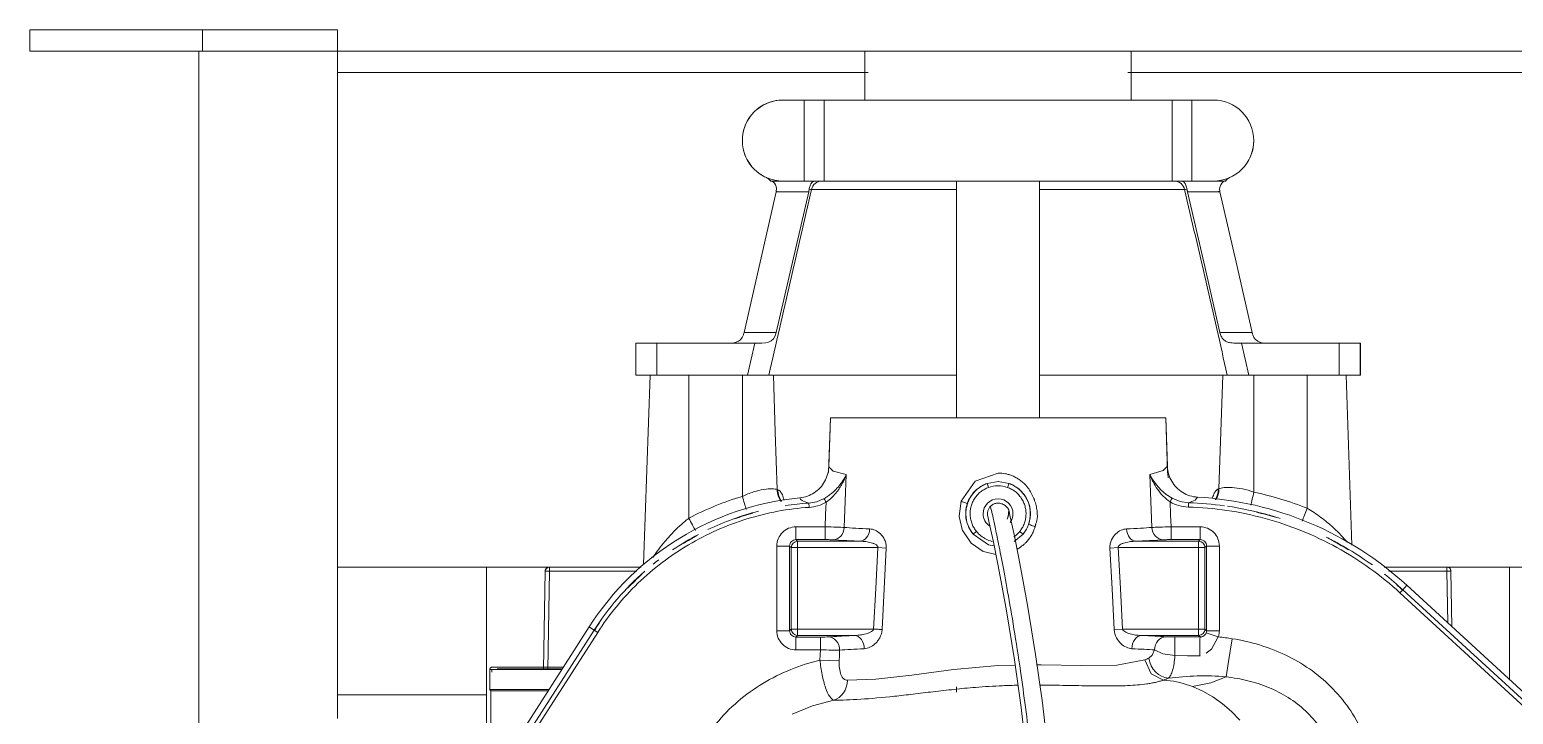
# Model space of a CAD drawing. Header units: metres. Extents: x 8 to 325, y -31 to 15.
# Drawn here: x 132.086 to 132.782, y -6.997 to -6.676 of the extents above; entities that cross this region are included whole.
import ezdxf

# ---------------------------------------------------------------- set-up
doc = ezdxf.new("R2010")
doc.units = ezdxf.units.M
doc.layers.add('G-IMPT', color=7, linetype='Continuous', lineweight=9, true_color=0x999999)
doc.layers.add('M-EKIP', color=7, linetype='Continuous', lineweight=9)

# ---------------------------------------------------------------- blocks, each defined once
blk = doc.blocks.new('D4010_10_Yangın Pompası - Wilo SCPFF 125_300_125_2_dwg-V113-_1_13_4_13_ PERON KATI _FFL_')
at = {"layer": 'G-IMPT', "color": 8, "lineweight": 5, "true_color": 0x808080}
for p, q in [((0.56507, -0.91743), (0.56507, -0.25543)), ((-0.00175, -0.66685), (-0.13857, -0.54133)), ((0.00016, -0.66478), (-0.13666, -0.53925)), ((0.0015, -0.66331), (-0.13531, -0.53778)), ((0.43821, -0.55086), (0.37796, -0.64475)), ((0.43988, -0.55193), (0.37963, -0.64583)), ((0.44225, -0.55346), (0.382, -0.64735)), ((0.43007, -0.57245), (0.43007, -0.67543)), ((0.07661, -0.60357), (0.08053, -0.60767)), ((0.42807, -0.61743), (0.42807, -0.60193)), ((0.50007, -0.91743), (0.50007, -0.60442)), ((0.08053, -0.60767), (0.08474, -0.61132)), ((0.08474, -0.61132), (0.08922, -0.6145)), ((0.26711, -0.61299), (0.27709, -0.61029)), ((0.27711, -0.61028), (0.28668, -0.60636)), ((0.08922, -0.6145), (0.09392, -0.61719)), ((0.09392, -0.61719), (0.09879, -0.61934)), ((0.20957, -0.61932), (0.20957, -0.61671)), ((0.40094, -0.61793), (0.42857, -0.61793)), ((0.42807, -0.61743), (0.40122, -0.61743)), ((0.42729, -0.61743), (0.42807, -0.61743)), ((0.42857, -0.61793), (0.42797, -0.61793)), ((0.42857, -0.62743), (0.42857, -0.61793)), ((0.43007, -0.61543), (0.50007, -0.61543)), ((0.50007, -0.67543), (0.50007, -0.61543)), ((-0.04993, -0.67543), (-0.04993, -0.62264)), ((0.24751, -0.62289), (0.23052, -0.62474)), ((0.2608, -0.6223), (0.24751, -0.62289)), ((0.42757, -0.62718), (0.42757, -0.62618)), ((0.13434, -0.62946), (0.12125, -0.63185)), ((0.15093, -0.62923), (0.13434, -0.62946)), ((0.19007, -0.62918), (0.18192, -0.62941)), ((0.26462, -0.63145), (0.27364, -0.6318)), ((0.39409, -0.62843), (0.42582, -0.62843)), ((0.42757, -0.62843), (0.3941, -0.62843)), ((0.3941, -0.62843), (0.42757, -0.62843)), ((0.42582, -0.62843), (0.39412, -0.62843)), ((0.39457, -0.62768), (0.42507, -0.62768)), ((0.39459, -0.62768), (0.42457, -0.62768)), ((0.42457, -0.62768), (0.39459, -0.62768)), ((0.42507, -0.62768), (0.39461, -0.62768)), ((0.42857, -0.62743), (0.39475, -0.62743)), ((0.4006, -0.67343), (0.40141, -0.62743)), ((0.4026, -0.67343), (0.4034, -0.62743)), ((0.4034, -0.62743), (0.4026, -0.67343)), ((0.09526, -0.63387), (0.09536, -0.63384)), ((0.27345, -0.63659), (0.28491, -0.63659)), ((0.27345, -0.64258), (0.27345, -0.63659)), ((0.28491, -0.63659), (0.28491, -0.64258)), ((-0.02292, -0.64743), (-0.02247, -0.67354)), ((-0.02247, -0.67354), (-0.02292, -0.64743)), ((0.08623, -0.68528), (0.08623, -0.64558)), ((0.08623, -0.64558), (0.09222, -0.64558)), ((0.09238, -0.64461), (0.08671, -0.64266)), ((0.09222, -0.68528), (0.09222, -0.64558)), ((0.09222, -0.64558), (0.09297, -0.64633)), ((0.09297, -0.64633), (0.09596, -0.64633)), ((0.09297, -0.64633), (0.09297, -0.68453)), ((0.09528, -0.64264), (0.09596, -0.64333)), ((0.12269, -0.64333), (0.09596, -0.64333)), ((0.09596, -0.64633), (0.09596, -0.64333)), ((0.13165, -0.64633), (0.09596, -0.64633)), ((0.09596, -0.64633), (0.09596, -0.68453)), ((0.13562, -0.64612), (0.13165, -0.64633)), ((0.24848, -0.64633), (0.28417, -0.64633)), ((0.25744, -0.64333), (0.28417, -0.64333)), ((0.28491, -0.64258), (0.27345, -0.64258)), ((0.28417, -0.64333), (0.28491, -0.64258)), ((0.28417, -0.64333), (0.28417, -0.64633)), ((0.28417, -0.68453), (0.28417, -0.64633)), ((0.28625, -0.64633), (0.28417, -0.64633)), ((0.28717, -0.64633), (0.28625, -0.64633)), ((0.28717, -0.64633), (0.28791, -0.64558)), ((0.28717, -0.68453), (0.28717, -0.64633)), ((0.29391, -0.64558), (0.28791, -0.64558)), ((0.28791, -0.64558), (0.28791, -0.68528)), ((0.29391, -0.64558), (0.29391, -0.68528)), ((0.37796, -0.64475), (0.37963, -0.64583)), ((-0.02057, -0.67354), (-0.02099, -0.6492)), ((0.0015, -0.66331), (0.00016, -0.66478)), ((-0.02247, -0.67354), (-0.02247, -0.67356)), ((0.00663, -0.67354), (-0.02057, -0.67354)), ((-0.02057, -0.6754), (-0.02057, -0.67354)), ((0.4006, -0.67343), (0.35965, -0.67343)), ((0.4006, -0.67343), (0.4006, -0.67536)), ((0.4026, -0.67346), (0.4026, -0.67343)), ((-0.11993, -0.67543), (-0.04993, -0.67543)), ((-0.02057, -0.67543), (-0.04993, -0.67543)), ((0.00896, -0.6754), (-0.02057, -0.6754)), ((0.19693, -0.68267), (0.1911, -0.68131)), ((0.35335, -0.76543), (0.35645, -0.67655)), ((0.43007, -0.67543), (0.3576, -0.67543)), ((0.3576, -0.67543), (0.4006, -0.67543)), ((0.3576, -0.67543), (0.4006, -0.67543)), ((0.4006, -0.67536), (0.35767, -0.67536)), ((0.4006, -0.67543), (0.4006, -0.67536)), ((0.43007, -0.67543), (0.50007, -0.67543)), ((0.024, -0.68561), (0.02679, -0.76543)), ((0.08623, -0.68528), (0.09222, -0.68528)), ((0.09297, -0.68453), (0.09222, -0.68528)), ((0.09297, -0.68453), (0.09388, -0.68453)), ((0.09388, -0.68453), (0.09596, -0.68453)), ((0.09596, -0.68753), (0.09522, -0.68828)), ((0.09522, -0.68828), (0.10892, -0.68828)), ((0.09522, -0.69427), (0.09522, -0.68828)), ((0.13368, -0.68453), (0.09596, -0.68453)), ((0.09596, -0.68753), (0.09596, -0.68453)), ((0.12529, -0.68753), (0.09596, -0.68753)), ((0.10892, -0.68828), (0.10892, -0.69427)), ((0.13758, -0.68432), (0.13368, -0.68453)), ((0.17836, -0.69087), (0.18246, -0.68733)), ((0.20273, -0.68659), (0.197, -0.6827)), ((0.20668, -0.69239), (0.20274, -0.6866)), ((0.24256, -0.68432), (0.24645, -0.68453)), ((0.24645, -0.68453), (0.28417, -0.68453)), ((0.25484, -0.68753), (0.28417, -0.68753)), ((0.27121, -0.68828), (0.28491, -0.68828)), ((0.27121, -0.69427), (0.27121, -0.68828)), ((0.28417, -0.68453), (0.28417, -0.68753)), ((0.28717, -0.68453), (0.28417, -0.68453)), ((0.28491, -0.68828), (0.28417, -0.68753)), ((0.28491, -0.69427), (0.28491, -0.68828)), ((0.28791, -0.68528), (0.28717, -0.68453)), ((0.29391, -0.68528), (0.28791, -0.68528)), ((0.10892, -0.69427), (0.09522, -0.69427)), ((0.20831, -0.6992), (0.20669, -0.69241)), ((0.28491, -0.69427), (0.27121, -0.69427)), ((0.20744, -0.70624), (0.20832, -0.69927)), ((0.10077, -0.70356), (0.10071, -0.70555)), ((0.11049, -0.71971), (0.11139, -0.74543)), ((0.11265, -0.72067), (0.1106, -0.72272)), ((0.1106, -0.72272), (0.11139, -0.74543)), ((0.1106, -0.72272), (0.11139, -0.74543)), ((0.11883, -0.71876), (0.11265, -0.72067)), ((0.2675, -0.72041), (0.2613, -0.71878)), ((0.26955, -0.72237), (0.2675, -0.72041)), ((0.26874, -0.74543), (0.26964, -0.71979)), ((0.26874, -0.74543), (0.26955, -0.72237)), ((0.26955, -0.72237), (0.26874, -0.74543)), ((0.19007, -0.74543), (0.11139, -0.74543)), ((0.17057, -0.74543), (0.17057, -0.85643)), ((0.26874, -0.74543), (0.19007, -0.74543)), ((0.20957, -0.85643), (0.20957, -0.74543)), ((0.02001, -0.76543), (0.02001, -0.78043)), ((0.03001, -0.76543), (0.02001, -0.76543)), ((0.02013, -0.78043), (0.02013, -0.76543)), ((0.03001, -0.76543), (0.07244, -0.76543)), ((0.03001, -0.76543), (0.03001, -0.78043)), ((0.08249, -0.76543), (0.08442, -0.76543)), ((0.09092, -0.76543), (0.08463, -0.76543)), ((0.09002, -0.76543), (0.09287, -0.76543)), ((0.09977, -0.76543), (0.09241, -0.76543)), ((0.09785, -0.76543), (0.10162, -0.76543)), ((0.11095, -0.76543), (0.10177, -0.76543)), ((0.11002, -0.76543), (0.11319, -0.76543)), ((0.12417, -0.76543), (0.11332, -0.76543)), ((0.1228, -0.76543), (0.12644, -0.76543)), ((0.17074, -0.76543), (0.12655, -0.76543)), ((0.20941, -0.76543), (0.25357, -0.76543)), ((0.23949, -0.76543), (0.24137, -0.76543)), ((0.25367, -0.76543), (0.25681, -0.76543)), ((0.25596, -0.76543), (0.26682, -0.76543)), ((0.26694, -0.76543), (0.27011, -0.76543)), ((0.26918, -0.76543), (0.27836, -0.76543)), ((0.2785, -0.76543), (0.28114, -0.76543)), ((0.28036, -0.76543), (0.28773, -0.76543)), ((0.28789, -0.76543), (0.29011, -0.76543)), ((0.28921, -0.76543), (0.2955, -0.76543)), ((0.29572, -0.76543), (0.29764, -0.76543)), ((0.30769, -0.76543), (0.35013, -0.76543)), ((0.36013, -0.76543), (0.35013, -0.76543)), ((0.35013, -0.78043), (0.35013, -0.76543)), ((0.36001, -0.78043), (0.36001, -0.76543)), ((0.36013, -0.78043), (0.36013, -0.76543)), ((0.02001, -0.78043), (0.03001, -0.78043)), ((0.06496, -0.78043), (0.03001, -0.78043)), ((0.0759, -0.78043), (0.06496, -0.78043)), ((0.08594, -0.78543), (0.07086, -0.78543)), ((0.30928, -0.78543), (0.2942, -0.78543)), ((0.31517, -0.78043), (0.30424, -0.78043)), ((0.35013, -0.78043), (0.31517, -0.78043)), ((0.35013, -0.78043), (0.36013, -0.78043)), ((0.08595, -0.85143), (0.1012, -0.85143)), ((0.10253, -0.85253), (0.17044, -0.85253)), ((0.27761, -0.85253), (0.20971, -0.85253)), ((0.27893, -0.85143), (0.29419, -0.85143)), ((0.08341, -0.85643), (0.08907, -0.85643)), ((0.09907, -0.85643), (0.08907, -0.85643)), ((0.09907, -0.89443), (0.09907, -0.85643)), ((0.1084, -0.85643), (0.09907, -0.85643)), ((0.1084, -0.85643), (0.19007, -0.85643)), ((0.1084, -0.85643), (0.1084, -0.89443)), ((0.19007, -0.85643), (0.27173, -0.85643)), ((0.28107, -0.85643), (0.27173, -0.85643)), ((0.27173, -0.85643), (0.27173, -0.89443)), ((0.28107, -0.89443), (0.28107, -0.85643)), ((0.29107, -0.85643), (0.28107, -0.85643)), ((0.29107, -0.85643), (0.29673, -0.85643)), ((0.09907, -0.89443), (0.08907, -0.89443)), ((0.1084, -0.89443), (0.09907, -0.89443)), ((0.19007, -0.89443), (0.1084, -0.89443)), ((0.12757, -0.89443), (0.12757, -0.91743)), ((0.19007, -0.89443), (0.27173, -0.89443)), ((0.25257, -0.91743), (0.25257, -0.89443)), ((0.28107, -0.89443), (0.27173, -0.89443)), ((0.29107, -0.89443), (0.28107, -0.89443)), ((0.12913, -0.90743), (-0.11993, -0.90743)), ((0.50007, -0.90743), (0.251, -0.90743)), ((0.50007, -0.90743), (0.50007, -0.91743)), ((-0.11993, -0.91743), (0.12913, -0.91743)), ((0.12757, -0.91743), (0.19007, -0.91743)), ((0.25257, -0.91743), (0.19007, -0.91743)), ((0.251, -0.91743), (0.50007, -0.91743)), ((0.50007, -0.91743), (0.56339, -0.91743)), ((0.50007, -0.91743), (0.50007, -0.92743)), ((0.64451, -0.91743), (0.56339, -0.91743)), ((0.56339, -0.91743), (0.56339, -0.92743)), ((0.64451, -0.91743), (0.64451, -0.92743)), ((0.56339, -0.92743), (0.50007, -0.92743)), ((0.56339, -0.92743), (0.64451, -0.92743))]:
    blk.add_line(p, q, dxfattribs=at)
at = {"layer": 'G-IMPT', "color": 8, "lineweight": 5, "true_color": 0x808080, "flags": 128}
for points in [[(0.18507, -0.7022), (0.18434, -0.69897), (0.18254, -0.69063), (0.18029, -0.67952), (0.17823, -0.66864), (0.17624, -0.6575), (0.17247, -0.63436), (0.16925, -0.61181), (0.16421, -0.56744), (0.15988, -0.48343)], [(0.19493, -0.69927), (0.1942, -0.69608), (0.19243, -0.68782), (0.19019, -0.67675), (0.18814, -0.66592), (0.18616, -0.65485), (0.18242, -0.63186), (0.17924, -0.60949), (0.17428, -0.56546), (0.17008, -0.48343)], [(0.09879, -0.61934), (0.09029, -0.62112), (0.08305, -0.62388)], [(0.11242, -0.62241), (0.11088, -0.62227), (0.10935, -0.62208), (0.10782, -0.62184), (0.1063, -0.62155), (0.10478, -0.6212), (0.10327, -0.62081), (0.10177, -0.62037), (0.10027, -0.61988), (0.09879, -0.61934)], [(0.42807, -0.61743), (0.42804, -0.61743), (0.42797, -0.61743), (0.42784, -0.61743), (0.42767, -0.61743), (0.42745, -0.61743), (0.42718, -0.61743), (0.42686, -0.61743), (0.42649, -0.61743), (0.42608, -0.61743), (0.42562, -0.61743), (0.42511, -0.61743), (0.42456, -0.61743), (0.42397, -0.61743), (0.42333, -0.61743), (0.42265, -0.61743), (0.42193, -0.61743), (0.42117, -0.61743), (0.42037, -0.61743), (0.41954, -0.61743), (0.41866, -0.61743), (0.41776, -0.61743), (0.41682, -0.61743), (0.41585, -0.61743), (0.41485, -0.61743), (0.41382, -0.61743), (0.41276, -0.61743), (0.41168, -0.61743), (0.41057, -0.61743), (0.40945, -0.61743), (0.4083, -0.61743), (0.40714, -0.61743), (0.40596, -0.61743), (0.40476, -0.61743), (0.40355, -0.61743), (0.40234, -0.61743)], [(0.42701, -0.61743), (0.42731, -0.61743), (0.42756, -0.61743), (0.42776, -0.61743), (0.42791, -0.61743), (0.42801, -0.61743), (0.42806, -0.61743), (0.42807, -0.61743)], [(0.42807, -0.61743), (0.42809, -0.61743), (0.42811, -0.61743), (0.42813, -0.61743), (0.42815, -0.61744), (0.42817, -0.61744), (0.42819, -0.61744), (0.42821, -0.61745), (0.42822, -0.61746), (0.42824, -0.61746), (0.42826, -0.61747), (0.42828, -0.61748), (0.4283, -0.61749), (0.42832, -0.6175), (0.42833, -0.61751), (0.42835, -0.61752), (0.42837, -0.61753), (0.42838, -0.61754), (0.4284, -0.61755), (0.42841, -0.61757), (0.42843, -0.61758), (0.42844, -0.6176), (0.42845, -0.61761), (0.42846, -0.61763), (0.42848, -0.61764), (0.42849, -0.61766), (0.4285, -0.61768), (0.42851, -0.61769), (0.42852, -0.61771), (0.42853, -0.61773), (0.42853, -0.61775), (0.42854, -0.61777), (0.42855, -0.61779), (0.42855, -0.61781), (0.42856, -0.61783), (0.42856, -0.61785), (0.42856, -0.61786), (0.42856, -0.61788), (0.42857, -0.6179), (0.42857, -0.61792), (0.42857, -0.61793)], [(0.08305, -0.62388), (0.08187, -0.63116), (0.08014, -0.6418)], [(0.12125, -0.63185), (0.1182, -0.62536), (0.11242, -0.62241)], [(0.23052, -0.62474), (0.21099, -0.6273), (0.19007, -0.62918)], [(0.11934, -0.63271), (0.11778, -0.63413), (0.11664, -0.63653)], [(0.17206, -0.62954), (0.16989, -0.62954), (0.15093, -0.62923)], [(0.26443, -0.63646), (0.26453, -0.63395), (0.26462, -0.63145)], [(0.27345, -0.63659), (0.27354, -0.63419), (0.27364, -0.6318)], [(0.3943, -0.62843), (0.39552, -0.62843), (0.39674, -0.62843), (0.39796, -0.62843), (0.39918, -0.62843), (0.40039, -0.62843), (0.4016, -0.62843), (0.4028, -0.62843), (0.404, -0.62843), (0.40518, -0.62843), (0.40635, -0.62843), (0.4075, -0.62843), (0.40864, -0.62843), (0.40976, -0.62843), (0.41086, -0.62843), (0.41194, -0.62843), (0.41299, -0.62843), (0.41402, -0.62843), (0.41502, -0.62843), (0.41599, -0.62843), (0.41693, -0.62843), (0.41784, -0.62843), (0.41872, -0.62843), (0.41956, -0.62843), (0.42036, -0.62843), (0.42113, -0.62843), (0.42186, -0.62843), (0.42255, -0.62843), (0.4232, -0.62843), (0.42381, -0.62843), (0.42437, -0.62843), (0.4249, -0.62843), (0.42537, -0.62843), (0.4258, -0.62843), (0.42619, -0.62843), (0.42653, -0.62843), (0.42682, -0.62843), (0.42707, -0.62843), (0.42726, -0.62843), (0.42741, -0.62843), (0.42751, -0.62843), (0.42756, -0.62843), (0.42757, -0.62843)], [(0.42757, -0.62843), (0.42754, -0.62843), (0.42747, -0.62843), (0.42735, -0.62843), (0.42718, -0.62843), (0.42696, -0.62843), (0.42669, -0.62843), (0.42638, -0.62843), (0.42602, -0.62843), (0.42561, -0.62843), (0.42516, -0.62843), (0.42466, -0.62843), (0.42412, -0.62843), (0.42354, -0.62843), (0.42291, -0.62843), (0.42224, -0.62843), (0.42153, -0.62843), (0.42078, -0.62843), (0.42, -0.62843), (0.41917, -0.62843), (0.41832, -0.62843), (0.41742, -0.62843), (0.4165, -0.62843), (0.41554, -0.62843), (0.41456, -0.62843), (0.41355, -0.62843), (0.41251, -0.62843), (0.41144, -0.62843), (0.41036, -0.62843), (0.40925, -0.62843), (0.40812, -0.62843), (0.40697, -0.62843), (0.40581, -0.62843), (0.40464, -0.62843), (0.40345, -0.62843), (0.40225, -0.62843), (0.40104, -0.62843), (0.39983, -0.62843), (0.39862, -0.62843), (0.3974, -0.62843), (0.39618, -0.62843), (0.39496, -0.62843)], [(0.42857, -0.62743), (0.42857, -0.62747), (0.42856, -0.62751), (0.42856, -0.62755), (0.42855, -0.62759), (0.42855, -0.62763), (0.42854, -0.62767), (0.42853, -0.62771), (0.42852, -0.62774), (0.4285, -0.62778), (0.42849, -0.62782), (0.42847, -0.62786), (0.42845, -0.62789), (0.42843, -0.62793), (0.42841, -0.62796), (0.42839, -0.62799), (0.42837, -0.62803), (0.42834, -0.62806), (0.42832, -0.62809), (0.42829, -0.62812), (0.42826, -0.62815), (0.42823, -0.62817), (0.4282, -0.6282), (0.42817, -0.62823), (0.42814, -0.62825), (0.42811, -0.62827), (0.42807, -0.62829), (0.42804, -0.62831), (0.428, -0.62833), (0.42797, -0.62835), (0.42793, -0.62836), (0.42789, -0.62838), (0.42785, -0.62839), (0.42782, -0.6284), (0.42778, -0.62841), (0.42774, -0.62842), (0.4277, -0.62842), (0.42766, -0.62843), (0.42762, -0.62843), (0.42758, -0.62843), (0.42757, -0.62843)], [(0.08671, -0.64266), (0.08985, -0.63694), (0.09235, -0.63505)], [(0.09536, -0.63384), (0.10122, -0.63382), (0.10706, -0.6339)], [(0.10706, -0.6339), (0.11273, -0.63471), (0.11664, -0.63653)], [(0.13165, -0.64633), (0.13266, -0.66543), (0.13368, -0.68453)], [(0.13562, -0.64612), (0.1366, -0.66522), (0.13758, -0.68432)], [(0.24256, -0.68432), (0.24354, -0.66522), (0.24451, -0.64612)], [(0.24645, -0.68453), (0.24747, -0.66543), (0.24848, -0.64633)], [(0.382, -0.64735), (0.38082, -0.64659), (0.37963, -0.64583)], [(-0.00175, -0.66685), (-0.0008, -0.66581), (0.00016, -0.66478)], [(0.19199, -0.68534), (0.19449, -0.6859), (0.20178, -0.69087)], [(0.10892, -0.69427), (0.10915, -0.70012), (0.10938, -0.70597)], [(0.11789, -0.69398), (0.11836, -0.70637), (0.11883, -0.71876)], [(0.2613, -0.71878), (0.26177, -0.70638), (0.26224, -0.69398)], [(0.27076, -0.70583), (0.27099, -0.70005), (0.27121, -0.69427)], [(0.04496, -0.70298), (0.04496, -0.7342), (0.04496, -0.76543)], [(0.33517, -0.69833), (0.33517, -0.73188), (0.33517, -0.76543)], [(0.09643, -0.70819), (0.09759, -0.70683), (0.10071, -0.70555)], [(0.10841, -0.70765), (0.10469, -0.70613), (0.10071, -0.70555)], [(0.11883, -0.71876), (0.11747, -0.71631), (0.11575, -0.71392), (0.11367, -0.71163), (0.11122, -0.70949), (0.10841, -0.70765)], [(0.20744, -0.70624), (0.20088, -0.71563), (0.19007, -0.71938)], [(0.27884, -0.70541), (0.27517, -0.70606), (0.27173, -0.70752)], [(0.31007, -0.70857), (0.31007, -0.737), (0.31007, -0.76543)], [(0.07007, -0.71057), (0.07007, -0.738), (0.07007, -0.76543)], [(0.08463, -0.76543), (0.08553, -0.73878), (0.08642, -0.71214)], [(0.19523, -0.71464), (0.19007, -0.71554), (0.1849, -0.71464)], [(0.2955, -0.76543), (0.2946, -0.7386), (0.2937, -0.71176)], [(0.07244, -0.76543), (0.07417, -0.77293), (0.0759, -0.78043)], [(0.08249, -0.76543), (0.08175, -0.76543), (0.08052, -0.76543), (0.07888, -0.76543), (0.07691, -0.76543), (0.07473, -0.76543), (0.07244, -0.76543)], [(0.30769, -0.76543), (0.3054, -0.76543), (0.30322, -0.76543), (0.30125, -0.76543), (0.29961, -0.76543), (0.29838, -0.76543), (0.29764, -0.76543)], [(0.30424, -0.78043), (0.30596, -0.77293), (0.30769, -0.76543)], [(0.07059, -0.78433), (0.07002, -0.78306), (0.06919, -0.78206), (0.06822, -0.78132), (0.06716, -0.78082), (0.06607, -0.78053)], [(0.08595, -0.85143), (0.07839, -0.81843), (0.07086, -0.78543)], [(0.1012, -0.85143), (0.09356, -0.81843), (0.08594, -0.78543)], [(0.2942, -0.78543), (0.28658, -0.81843), (0.27893, -0.85143)], [(0.30928, -0.78543), (0.30174, -0.81843), (0.29419, -0.85143)], [(0.2942, -0.78543), (0.29473, -0.78382), (0.29553, -0.78248), (0.29657, -0.7815), (0.29784, -0.78089), (0.29928, -0.78058), (0.30086, -0.78046), (0.30253, -0.78043), (0.30424, -0.78043)], [(0.31407, -0.78053), (0.31297, -0.78082), (0.31192, -0.78132), (0.31094, -0.78205), (0.31011, -0.78305), (0.30955, -0.78433)], [(0.08404, -0.85643), (0.08425, -0.8563), (0.08463, -0.85596), (0.08509, -0.85542), (0.08555, -0.8547), (0.08591, -0.85382), (0.08609, -0.85277), (0.086, -0.85166)], [(0.10137, -0.8524), (0.10205, -0.85248), (0.10253, -0.85253)], [(0.27761, -0.85253), (0.27809, -0.85248), (0.27876, -0.8524)], [(0.27876, -0.8524), (0.27883, -0.85192), (0.27893, -0.85143)], [(0.29414, -0.85166), (0.29405, -0.85278), (0.29423, -0.85382), (0.29459, -0.85471), (0.29504, -0.85542), (0.2955, -0.85596), (0.29589, -0.8563), (0.2961, -0.85643)], [(0.08201, -0.85772), (0.08259, -0.8573), (0.08341, -0.85643)]]:
    blk.add_lwpolyline(points, dxfattribs=at)
at = {"layer": 'G-IMPT', "color": 8, "lineweight": 5, "true_color": 0x808080}
for centre, radius, start, end in [((0.27007, -0.57553), 0.133, 275.61138, 327.31311), ((0.27007, -0.57553), 0.13018, 311.24071, 327.31311), ((0.27007, -0.57553), 0.13, 325.41811, 327.31311), ((0.10507, -0.55043), 0.158, 227.46425, 266.86673), ((0.10507, -0.55043), 0.155, 227.46425, 228.77627), ((0.27007, -0.57553), 0.13, 312.07329, 316.14183), ((-0.02057, -0.67353), 0.0019, 181, 270), ((0.4006, -0.67343), 0.002, 270, 359), ((0.27007, -0.57553), 0.13018, 307.49022, 308.95689), ((0.10507, -0.55043), 0.155, 239.13534, 242.23442), ((0.27007, -0.57553), 0.13018, 297.76294, 303.95985), ((0.27007, -0.57553), 0.13, 298.1426, 301.40082), ((0.19007, -0.70043), 0.007, 0, 57.30237), ((0.27007, -0.57553), 0.13018, 284.44734, 295.55091), ((0.10507, -0.55043), 0.155, 253.12263, 256.48812), ((0.19007, -0.70043), 0.007, 143.98338, 180), ((0.19007, -0.70043), 0.007, 180, 0), ((0.27007, -0.57553), 0.13, 285.65921, 289.64347), ((0.27007, -0.57553), 0.13018, 273.86418, 278.78353), ((0.08907, -0.87543), 0.019, 90, 270), ((0.08907, -0.87543), 0.019, 139.38226, 180), ((0.08907, -0.87543), 0.019, 138.44751, 143.55002), ((0.08907, -0.87543), 0.019, 113.81352, 128.18395), ((0.29107, -0.87543), 0.019, 270, 90), ((0.29107, -0.87543), 0.019, 53.72798, 66.18648), ((0.29107, -0.87543), 0.019, 32.17497, 39.41124), ((0.29107, -0.87543), 0.019, 10.57211, 37.53592), ((0.29107, -0.87543), 0.019, 325.85967, 354.97161), ((0.29107, -0.87543), 0.019, 351.44998, 356.29046), ((0.29107, -0.87543), 0.019, 270, 309.04662)]:
    blk.add_arc(centre, radius, start, end, dxfattribs=at)
for centre, major_axis, ratio, start_param, end_param in [((0.26931, -0.62265), (0.00007, 0.01), 0.852479, 0.269225, 1.541812), ((0.11079, -0.63306), (-0.00406, 0.00914), 0.838878, 4.391017, 5.878126), ((0.09528, -0.63665), (0, 0.006), 0.016304, 3.176504, 5.199802), ((0.10721, -0.63664), (-0.00001, 0.006), 0.026074, 1.095329, 3.106674), ((0.1113, -0.63674), (0.00041, 0.00599), 0.889331, 3.217989, 4.807779), ((0.12269, -0.63733), (0.00025, 0.00599), 0.760804, 3.195394, 4.77847), ((0.25744, -0.63733), (-0.00025, 0.00599), 0.760804, 1.504716, 3.087791), ((0.26984, -0.63667), (-0.00043, 0.00598), 0.900686, 1.47059, 3.06118), ((0.09596, -0.64633), (0.00212, 0.00212), 0.998783, 0.786007, 2.355586), ((0.28417, -0.64633), (-0.00212, 0.00212), 0.998783, 3.9276, 5.497178), ((-0.02057, -0.67351), (0.0019, 0.00003), 0.996194, 3.141593, 4.695002), ((0.4006, -0.67339), (-0.002, 0.00003), 0.984803, 1.587984, 3.141593), ((0.09596, -0.68453), (-0.00212, 0.00212), 0.998783, 0.786007, 2.355586), ((0.11251, -0.69419), (-0.00043, 0.00598), 0.896979, 4.683683, 6.204158), ((0.12529, -0.69353), (-0.00024, 0.006), 0.749268, 4.717691, 6.230464), ((0.25484, -0.69353), (0.00024, 0.006), 0.749268, 0.052721, 1.565494), ((0.26762, -0.69419), (0.00043, 0.00598), 0.896979, 0.079027, 1.599502), ((0.28417, -0.68453), (0.00212, 0.00212), 0.998783, 3.9276, 5.497178), ((0.33517, -0.69868), (-0.00466, 0.00885), 0.016269, 4.743273, 5.46622), ((0.04496, -0.70332), (0.00365, 0.00931), 0.012734, 0.822493, 1.538295), ((0.31007, -0.70892), (-0.00286, 0.00958), 0.009996, 4.745834, 5.456196), ((0.07007, -0.71092), (0.00212, 0.00977), 0.007415, 0.839411, 1.536686), ((0.09602, -0.71248), (-0.00273, 0.00962), 0.956136, 0.709958, 1.270669), ((0.09628, -0.71241), (-0.00264, 0.00964), 0.953472, 0.731241, 1.280124), ((0.28384, -0.71205), (0.00223, 0.00975), 0.954507, 4.962704, 5.560394), ((0.28411, -0.71211), (0.00232, 0.00973), 0.957165, 4.97213, 5.581803), ((0.08502, -0.85164), (-0.00115, 0.00503), 0.184057, 4.667407, 4.71241), ((0.27288, -0.85143), (0, 0.005), 0.968348, 3.141593, 4.491075), ((0.29511, -0.85164), (0.00115, 0.00503), 0.184016, 1.570775, 1.615779)]:
    blk.add_ellipse(centre, major_axis=major_axis, ratio=ratio, start_param=start_param, end_param=end_param, dxfattribs=at)
for points, knots in [([(0.16807, -0.48343), (0.16811, -0.48936), (0.16831, -0.50143), (0.16899, -0.51988), (0.16986, -0.53505), (0.1707, -0.54709), (0.17142, -0.55618), (0.17222, -0.56526), (0.17337, -0.57724), (0.17498, -0.59213), (0.17717, -0.60981), (0.17973, -0.62818), (0.18263, -0.64688), (0.18564, -0.66436), (0.18828, -0.67849), (0.19036, -0.68892), (0.19188, -0.69612), (0.19321, -0.7022), (0.19358, -0.70373), (0.19362, -0.70391)], [0, 0, 0, 0, 0.055556, 0.111111, 0.166667, 0.194444, 0.222222, 0.25, 0.277778, 0.333333, 0.388889, 0.444444, 0.513889, 0.583333, 0.652778, 0.722222, 0.791667, 0.861111, 1, 1, 1, 1]), ([(0.34059, -0.54801), (0.34055, -0.54922), (0.3405, -0.55104), (0.34043, -0.55346), (0.34023, -0.55709), (0.33965, -0.56254), (0.33834, -0.5697), (0.33644, -0.57667), (0.33386, -0.58342), (0.32952, -0.59221), (0.32272, -0.60222), (0.31238, -0.61274), (0.30066, -0.62115), (0.28749, -0.62769), (0.27832, -0.63063), (0.27364, -0.6318)], [-1, -1, -1, -1, -0.96875, -0.953125, -0.9375, -0.875, -0.8125, -0.75, -0.6875, -0.625, -0.5, -0.375, -0.25, -0.125, 0, 0, 0, 0]), ([(0.17029, -0.62005), (0.16775, -0.62004), (0.16107, -0.61997), (0.15061, -0.61975), (0.13945, -0.61959), (0.13078, -0.61972), (0.12456, -0.6201), (0.12093, -0.6205), (0.11817, -0.62094), (0.11618, -0.62133), (0.11458, -0.62173), (0.11348, -0.62206), (0.11288, -0.62225), (0.11256, -0.62236), (0.11242, -0.62241)], [0.6106093, 0.6106093, 0.6106093, 0.6106093, 0.6527778, 0.7222222, 0.7916667, 0.8611111, 0.8958333, 0.9305556, 0.9479167, 0.9652778, 0.9826389, 0.9913194, 0.9956597, 1, 1, 1, 1]), ([(0.26711, -0.61299), (0.26348, -0.61297), (0.25508, -0.61327), (0.24176, -0.61444), (0.22999, -0.61581), (0.22059, -0.61695), (0.21075, -0.61807), (0.19994, -0.61911), (0.18974, -0.61976), (0.18309, -0.61994), (0.1807, -0.61999)], [0, 0, 0, 0, 0.1111111, 0.2222222, 0.2777778, 0.3333333, 0.3888889, 0.4444444, 0.5138889, 0.5532834, 0.5532834, 0.5532834, 0.5532834]), ([(0.24451, -0.64612), (0.24458, -0.64473), (0.2452, -0.64276), (0.24656, -0.64071), (0.2481, -0.63905), (0.25024, -0.63762), (0.25201, -0.63716), (0.25287, -0.63712)], [-1, -1, -1, -1, -0.75, -0.625, -0.5, -0.25, 0, 0, 0, 0]), ([(0.1113, -0.64273), (0.11091, -0.64271), (0.11008, -0.64267), (0.10851, -0.64264), (0.10765, -0.64264), (0.10721, -0.64264)], [-1, -1, -1, -1, -0.5, -0.25, 0, 0, 0, 0]), ([(0.12269, -0.64333), (0.12336, -0.64334), (0.12483, -0.64342), (0.12699, -0.64378), (0.12878, -0.64428), (0.13009, -0.64479), (0.1312, -0.64546), (0.1316, -0.64603), (0.13165, -0.64633)], [0, 0, 0, 0, 0.25, 0.5, 0.625, 0.75, 0.875, 1, 1, 1, 1]), ([(0.24848, -0.64633), (0.24853, -0.64603), (0.24893, -0.64547), (0.25004, -0.64479), (0.25134, -0.64428), (0.25315, -0.64378), (0.2553, -0.64343), (0.25678, -0.64334), (0.25744, -0.64333)], [0, 0, 0, 0, 0.125, 0.25, 0.375, 0.5, 0.75, 1, 1, 1, 1]), ([(0.37796, -0.64475), (0.37263, -0.65306), (0.36303, -0.66479), (0.34787, -0.67776), (0.33545, -0.68613), (0.32213, -0.69298), (0.30346, -0.7), (0.28855, -0.70276), (0.27871, -0.70342)], [0, 0, 0, 0, 0.25, 0.375, 0.5, 0.625, 0.75, 1, 1, 1, 1]), ([(0.10077, -0.70356), (0.09475, -0.70339), (0.08265, -0.70234), (0.05866, -0.69731), (0.03607, -0.68815), (0.01535, -0.67505), (0.00594, -0.66738), (0.0015, -0.66331)], [0, 0, 0, 0, 0.166667, 0.333333, 0.666667, 0.833333, 1, 1, 1, 1]), ([(-0.02057, -0.67543), (-0.02085, -0.67543), (-0.02141, -0.6753), (-0.02203, -0.67481), (-0.02238, -0.67419), (-0.02246, -0.67377), (-0.02247, -0.67356)], [0, 0, 0, 0, 0.285714, 0.571429, 0.785714, 1, 1, 1, 1]), ([(0.4026, -0.67346), (0.4026, -0.67361), (0.40256, -0.67391), (0.40241, -0.67433), (0.40217, -0.6747), (0.40174, -0.67512), (0.40119, -0.67538), (0.40075, -0.67543), (0.4006, -0.67543)], [0, 0, 0, 0, 0.142857, 0.285714, 0.428571, 0.571429, 0.857143, 1, 1, 1, 1]), ([(0.03613, -0.68946), (0.0341, -0.68845), (0.02662, -0.68453), (0.01944, -0.67999), (0.01443, -0.67639)], [-0.394807, -0.394807, -0.394807, -0.394807, -0.3333333, -0.1666667, -0.1666667, -0.1666667, -0.1666667]), ([(0.34931, -0.68383), (0.35026, -0.68258), (0.3512, -0.68127), (0.35205, -0.68), (0.35209, -0.67994)], [0.5, 0.5, 0.5, 0.5, 0.625, 0.6315676, 0.6315676, 0.6315676, 0.6315676]), ([(0.02619, -0.68693), (0.02676, -0.68765), (0.02861, -0.68986), (0.03107, -0.69237), (0.03281, -0.69397)], [0.1122796, 0.1122796, 0.1122796, 0.1122796, 0.25, 0.5, 0.5, 0.5, 0.5]), ([(0.13368, -0.68453), (0.13371, -0.68469), (0.13368, -0.68491), (0.13354, -0.6852), (0.13322, -0.68561), (0.13245, -0.68614), (0.13117, -0.68665), (0.1294, -0.68713), (0.12729, -0.68745), (0.12591, -0.68752), (0.12529, -0.68753)], [0, 0, 0, 0, 0.0625, 0.09375, 0.125, 0.25, 0.375, 0.5, 0.75, 1, 1, 1, 1]), ([(0.13758, -0.68432), (0.13761, -0.68501), (0.13751, -0.68637), (0.13668, -0.68886), (0.13491, -0.69118), (0.1324, -0.69284), (0.13065, -0.69328), (0.12978, -0.69332)], [-1, -1, -1, -1, -0.875, -0.75, -0.5, -0.25, 0, 0, 0, 0]), ([(0.17308, -0.69314), (0.1733, -0.69254), (0.17381, -0.69137), (0.17477, -0.68971), (0.17571, -0.68839), (0.17657, -0.68737), (0.17741, -0.68651), (0.17849, -0.68555), (0.17963, -0.68468), (0.18048, -0.68413), (0.18085, -0.68391), (0.18098, -0.68383)], [0, 0, 0, 0, 0.1, 0.2, 0.3, 0.35, 0.4, 0.475, 0.55, 0.5875, 0.60625, 0.60625, 0.60625, 0.60625]), ([(0.1928, -0.68742), (0.19285, -0.68743), (0.19386, -0.68767), (0.19667, -0.68872), (0.19898, -0.69061), (0.20023, -0.69214)], [0.6175239, 0.6175239, 0.6175239, 0.6175239, 0.625, 0.75, 1, 1, 1, 1]), ([(0.25035, -0.69332), (0.24948, -0.69328), (0.24774, -0.69284), (0.24523, -0.69118), (0.24345, -0.68885), (0.24262, -0.68637), (0.24252, -0.68501), (0.24256, -0.68432)], [-1, -1, -1, -1, -0.75, -0.5, -0.25, -0.125, 0, 0, 0, 0]), ([(0.25484, -0.68753), (0.25423, -0.68752), (0.25285, -0.68745), (0.25073, -0.68713), (0.24897, -0.68665), (0.24768, -0.68614), (0.24682, -0.68555), (0.24646, -0.68499), (0.24643, -0.68469), (0.24645, -0.68453)], [0, 0, 0, 0, 0.25, 0.5, 0.625, 0.75, 0.875, 0.9375, 1, 1, 1, 1]), ([(0.03281, -0.69397), (0.03369, -0.69477), (0.03552, -0.69637), (0.03953, -0.69954), (0.04275, -0.70168), (0.04496, -0.70298)], [0.5, 0.5, 0.5, 0.5, 0.625, 0.75, 1, 1, 1, 1]), ([(0.19007, -0.71938), (0.18888, -0.71945), (0.18713, -0.71934), (0.18488, -0.7188), (0.18324, -0.7182), (0.18159, -0.71737), (0.17995, -0.71632), (0.17839, -0.7151), (0.17678, -0.71356), (0.17524, -0.71146), (0.17403, -0.70922), (0.1734, -0.70781), (0.17314, -0.70718), (0.17298, -0.70676), (0.17255, -0.70559), (0.17205, -0.70358), (0.17178, -0.70169), (0.17169, -0.70057), (0.17164, -0.69987), (0.17162, -0.69804), (0.1719, -0.69668), (0.17232, -0.69579)], [0, 0, 0, 0, 0.1, 0.15, 0.2, 0.25, 0.3, 0.35, 0.4, 0.475, 0.55, 0.5875, 0.596875, 0.60625, 0.625, 0.7, 0.775, 0.79375, 0.8125, 0.85, 1, 1, 1, 1]), ([(0.17273, -0.69434), (0.17279, -0.69419), (0.17293, -0.69379), (0.17303, -0.6934), (0.17308, -0.69314)], [0, 0, 0, 0, 0.4, 1, 1, 1, 1]), ([(0.20178, -0.69087), (0.20338, -0.69279), (0.20506, -0.6963), (0.2054, -0.7014), (0.20491, -0.70393), (0.20451, -0.70514)], [0, 0, 0, 0, 0.5, 0.75, 1, 1, 1, 1]), ([(0.08239, -0.70394), (0.07628, -0.70304), (0.06797, -0.7013), (0.05987, -0.6989), (0.05771, -0.69821)], [-0.8333333, -0.8333333, -0.8333333, -0.8333333, -0.6666667, -0.605193, -0.605193, -0.605193, -0.605193]), ([(0.1849, -0.71464), (0.18309, -0.71399), (0.17969, -0.71198), (0.17627, -0.70752), (0.17521, -0.70403), (0.175, -0.7024)], [0, 0, 0, 0, 0.25, 0.5, 0.7107211, 0.7107211, 0.7107211, 0.7107211]), ([(0.18577, -0.69785), (0.18565, -0.69817), (0.18549, -0.69864), (0.18533, -0.69929), (0.18523, -0.69978), (0.18517, -0.7003), (0.18513, -0.70072), (0.18511, -0.70103), (0.18509, -0.70126), (0.18507, -0.70147), (0.18505, -0.70168), (0.18504, -0.70189), (0.18507, -0.7021), (0.18512, -0.70231), (0.18526, -0.70261), (0.18551, -0.703), (0.18584, -0.70339), (0.18611, -0.70367), (0.18638, -0.70393), (0.18675, -0.70424), (0.18722, -0.70456), (0.18805, -0.70503), (0.18919, -0.7054), (0.19055, -0.70543), (0.19159, -0.70518), (0.19259, -0.70477), (0.19323, -0.7043), (0.19362, -0.70391)], [-1, -1, -1, -1, -0.930556, -0.895833, -0.861111, -0.826389, -0.791667, -0.774306, -0.756944, -0.739583, -0.722222, -0.704861, -0.6875, -0.670139, -0.652778, -0.618056, -0.583333, -0.565972, -0.548611, -0.513889, -0.479167, -0.444444, -0.333333, -0.222222, -0.166667, -0.111111, 0, 0, 0, 0]), ([(0.19362, -0.70391), (0.19396, -0.70355), (0.19439, -0.70298), (0.19477, -0.70214), (0.19496, -0.70145), (0.19507, -0.70074), (0.19506, -0.70005), (0.19496, -0.69933), (0.19483, -0.69888), (0.19475, -0.69866)], [-1, -1, -1, -1, -0.9166667, -0.875, -0.8333333, -0.7916667, -0.75, -0.7083333, -0.6666667, -0.6666667, -0.6666667, -0.6666667]), ([(0.08671, -0.71206), (0.08706, -0.71197), (0.08756, -0.71162), (0.08818, -0.7108), (0.08861, -0.71003), (0.08903, -0.70907), (0.08933, -0.7082), (0.08948, -0.70767), (0.08951, -0.70756)], [0, 0, 0, 0, 0.1666667, 0.25, 0.3333333, 0.4166667, 0.5, 0.5220789, 0.5220789, 0.5220789, 0.5220789]), ([(0.11883, -0.71876), (0.11802, -0.71646), (0.11627, -0.71298), (0.11272, -0.70866), (0.11057, -0.70679), (0.10938, -0.70597)], [0, 0, 0, 0, 0.5, 0.75, 1, 1, 1, 1]), ([(0.2613, -0.71878), (0.26163, -0.71781), (0.26223, -0.71639), (0.26306, -0.71477), (0.26358, -0.71386), (0.26398, -0.71318), (0.26441, -0.71251), (0.26486, -0.71184), (0.26533, -0.71118), (0.26583, -0.71053), (0.26637, -0.70989), (0.2671, -0.70904), (0.26849, -0.70762), (0.26984, -0.70652), (0.27076, -0.70583)], [0, 0, 0, 0, 0.2, 0.3, 0.35, 0.4, 0.45, 0.5, 0.55, 0.6, 0.65, 0.7, 0.8, 1, 1, 1, 1]), ([(0.27173, -0.70752), (0.27113, -0.70786), (0.27023, -0.70841), (0.2691, -0.70924), (0.26828, -0.70989), (0.26749, -0.71057), (0.26673, -0.71127), (0.26613, -0.71188), (0.26567, -0.71236), (0.26534, -0.71273), (0.26502, -0.7131), (0.26461, -0.71359), (0.26411, -0.71421), (0.26356, -0.71495), (0.26287, -0.71596), (0.26208, -0.71725), (0.26155, -0.71827), (0.2613, -0.71878)], [0, 0, 0, 0, 0.125, 0.1875, 0.25, 0.3125, 0.375, 0.4375, 0.46875, 0.5, 0.53125, 0.5625, 0.625, 0.6875, 0.75, 0.875, 1, 1, 1, 1]), ([(0.29341, -0.7117), (0.29306, -0.71163), (0.29255, -0.71129), (0.29194, -0.71048), (0.2915, -0.70972), (0.29108, -0.70876), (0.29074, -0.70776), (0.29055, -0.70709), (0.29049, -0.70683)], [-1, -1, -1, -1, -0.8333333, -0.75, -0.6666667, -0.5833333, -0.5, -0.4502555, -0.4502555, -0.4502555, -0.4502555]), ([(0.08594, -0.78543), (0.08578, -0.78478), (0.08536, -0.78355), (0.08438, -0.78207), (0.08309, -0.78112), (0.08126, -0.78055), (0.07883, -0.78042), (0.07689, -0.78043), (0.0759, -0.78043)], [0, 0, 0, 0, 0.142857, 0.285714, 0.428571, 0.571429, 0.785714, 1, 1, 1, 1]), ([(0.10379, -0.85643), (0.10372, -0.85643), (0.10361, -0.85641), (0.10346, -0.85636), (0.10334, -0.85631), (0.10321, -0.85624), (0.10308, -0.85615), (0.10295, -0.85605), (0.10282, -0.85594), (0.10269, -0.85581), (0.10253, -0.85563), (0.10224, -0.85525), (0.10191, -0.85457), (0.10157, -0.85356), (0.10143, -0.8528), (0.10137, -0.8524)], [0, 0, 0, 0, 0.083333, 0.125, 0.166667, 0.208333, 0.25, 0.291667, 0.333333, 0.375, 0.416667, 0.5, 0.666667, 0.833333, 1, 1, 1, 1]), ([(0.27876, -0.8524), (0.27872, -0.85273), (0.27861, -0.85338), (0.27832, -0.85429), (0.27805, -0.85494), (0.2778, -0.85537), (0.27763, -0.8556), (0.27749, -0.85576), (0.27738, -0.85588), (0.27727, -0.85598), (0.27716, -0.85607), (0.27705, -0.85615), (0.27694, -0.85623), (0.27683, -0.85629), (0.27676, -0.85632), (0.27672, -0.85634)], [0, 0, 0, 0, 0.1428571, 0.2857143, 0.4285714, 0.5, 0.5714286, 0.6071429, 0.6428571, 0.6785714, 0.7142857, 0.75, 0.7857143, 0.8214286, 0.8571429, 0.8571429, 0.8571429, 0.8571429])]:
    blk.add_open_spline(points, degree=3, knots=knots, dxfattribs=at)
for points in [[(0.08305, -0.62388), (0.0796, -0.62351), (0.07284, -0.62236), (0.06307, -0.61924), (0.05371, -0.61445), (0.04558, -0.60822), (0.03871, -0.60041), (0.03529, -0.59441), (0.03385, -0.5912)], [(0.08014, -0.6418), (0.07582, -0.6411), (0.06735, -0.63917), (0.05515, -0.63452), (0.04366, -0.6279), (0.03368, -0.61962), (0.02515, -0.6095), (0.02086, -0.60195), (0.01905, -0.59797)], [(0.27364, -0.6318), (0.2734, -0.62948), (0.27272, -0.62478), (0.27107, -0.61848), (0.2691, -0.61427), (0.26777, -0.61316), (0.26711, -0.61299)], [(0.11007, -0.62332), (0.1056, -0.62383), (0.09661, -0.6246), (0.0876, -0.62437), (0.08305, -0.62388)], [(0.11007, -0.62332), (0.10969, -0.62366), (0.10898, -0.62464), (0.10812, -0.62695), (0.10745, -0.63006), (0.10717, -0.63258), (0.10706, -0.6339)], [(0.11242, -0.62241), (0.11202, -0.62255), (0.11122, -0.62284), (0.11045, -0.62316), (0.11007, -0.62332)], [(0.26462, -0.63145), (0.26467, -0.63029), (0.2646, -0.62793), (0.2639, -0.62478), (0.26259, -0.62273), (0.26142, -0.6223), (0.2608, -0.6223)], [(0.12125, -0.63185), (0.12092, -0.63198), (0.12027, -0.63226), (0.11965, -0.63256), (0.11934, -0.63271)], [(0.11664, -0.63653), (0.1181, -0.63664), (0.12134, -0.63684), (0.12519, -0.63703), (0.12726, -0.63712)], [(0.12726, -0.63712), (0.12813, -0.63716), (0.12989, -0.63763), (0.13245, -0.63933), (0.13471, -0.64209), (0.13555, -0.64472), (0.13562, -0.64612)], [(0.25287, -0.63712), (0.25517, -0.63702), (0.25941, -0.63681), (0.2629, -0.63658), (0.26443, -0.63646)], [(0.26443, -0.63646), (0.26525, -0.63645), (0.26784, -0.63647), (0.27156, -0.63654), (0.27345, -0.63659)], [(0.28491, -0.63659), (0.28609, -0.63659), (0.28845, -0.63706), (0.29144, -0.63906), (0.29344, -0.64205), (0.29391, -0.6444), (0.29391, -0.64558)], [(0.08671, -0.64266), (0.08561, -0.64255), (0.08342, -0.6423), (0.08124, -0.64198), (0.08014, -0.6418)], [(0.08623, -0.64558), (0.08623, -0.64509), (0.08631, -0.64409), (0.08655, -0.64313), (0.08671, -0.64266)], [(0.09222, -0.64558), (0.09222, -0.64542), (0.09225, -0.64509), (0.09233, -0.64476), (0.09238, -0.64461)], [(0.09528, -0.64264), (0.09497, -0.64264), (0.09436, -0.64273), (0.09351, -0.6431), (0.09281, -0.64373), (0.09249, -0.64429), (0.09238, -0.64461)], [(0.10721, -0.64264), (0.10522, -0.64264), (0.10124, -0.64264), (0.09727, -0.64264), (0.09528, -0.64264)], [(0.1113, -0.64273), (0.11286, -0.64284), (0.11634, -0.64305), (0.12048, -0.64324), (0.12269, -0.64333)], [(0.24451, -0.64612), (0.24504, -0.64615), (0.24632, -0.64621), (0.24778, -0.64629), (0.24848, -0.64633)], [(0.25744, -0.64333), (0.2599, -0.64323), (0.26446, -0.64301), (0.26819, -0.64278), (0.26984, -0.64266)], [(0.26984, -0.64266), (0.27017, -0.64264), (0.2712, -0.6426), (0.27269, -0.64258), (0.27345, -0.64258)], [(0.28491, -0.64258), (0.28531, -0.64258), (0.28609, -0.64274), (0.28709, -0.6434), (0.28776, -0.6444), (0.28791, -0.64519), (0.28791, -0.64558)], [(0.00879, -0.67213), (0.00581, -0.66978), (0.00293, -0.66732), (0.00016, -0.66478)], [(-0.02247, -0.67354), (-0.02247, -0.67354), (-0.02208, -0.67354), (-0.02101, -0.67354), (-0.02057, -0.67354)], [(0.4026, -0.67343), (0.4026, -0.67343), (0.40219, -0.67343), (0.40107, -0.67343), (0.4006, -0.67343)], [(0.09522, -0.69427), (0.09404, -0.69427), (0.09169, -0.6938), (0.08869, -0.6918), (0.08669, -0.68881), (0.08623, -0.68646), (0.08623, -0.68528)], [(0.09522, -0.68828), (0.09483, -0.68828), (0.09404, -0.68812), (0.09304, -0.68746), (0.09238, -0.68646), (0.09222, -0.68567), (0.09222, -0.68528)], [(0.11251, -0.6882), (0.11218, -0.68822), (0.11115, -0.68826), (0.10967, -0.68828), (0.10892, -0.68828)], [(0.12529, -0.68753), (0.12275, -0.68763), (0.11805, -0.68784), (0.11421, -0.68808), (0.11251, -0.6882)], [(0.26762, -0.6882), (0.26593, -0.68808), (0.26208, -0.68784), (0.25738, -0.68763), (0.25484, -0.68753)], [(0.26762, -0.6882), (0.26795, -0.68822), (0.26899, -0.68826), (0.27046, -0.68828), (0.27121, -0.68828)], [(0.29391, -0.68528), (0.29391, -0.68646), (0.29344, -0.68881), (0.29144, -0.6918), (0.28845, -0.6938), (0.28609, -0.69427), (0.28491, -0.69427)], [(0.28791, -0.68528), (0.28791, -0.68567), (0.28776, -0.68646), (0.28709, -0.68746), (0.28609, -0.68812), (0.28531, -0.68828), (0.28491, -0.68828)], [(0.34291, -0.69131), (0.3441, -0.69008), (0.34635, -0.68758), (0.34836, -0.68508), (0.34931, -0.68383)], [(0.11789, -0.69398), (0.11706, -0.69403), (0.11448, -0.69413), (0.1108, -0.69423), (0.10892, -0.69427)], [(0.12978, -0.69332), (0.12742, -0.69342), (0.12305, -0.69363), (0.11947, -0.69386), (0.11789, -0.69398)], [(0.17232, -0.69579), (0.17235, -0.69569), (0.17241, -0.6955), (0.17249, -0.69521), (0.17257, -0.69492), (0.17265, -0.69463), (0.1727, -0.69444), (0.17273, -0.69434)], [(0.17273, -0.69434), (0.1731, -0.69448), (0.17387, -0.69476), (0.17486, -0.69519), (0.17549, -0.69553), (0.17564, -0.69567), (0.17565, -0.69572)], [(0.17491, -0.70149), (0.17477, -0.69954), (0.17502, -0.69758), (0.17565, -0.69572)], [(0.1849, -0.71464), (0.18421, -0.71438), (0.18281, -0.71376), (0.18081, -0.71246), (0.17899, -0.71082), (0.17744, -0.70883), (0.17625, -0.70668), (0.17543, -0.70446), (0.17499, -0.70214), (0.17492, -0.69968), (0.17523, -0.69718), (0.17595, -0.69484), (0.17701, -0.6927), (0.17789, -0.69145), (0.17836, -0.69087)], [(0.17565, -0.69572), (0.17595, -0.69482), (0.1767, -0.69313), (0.17776, -0.69159), (0.17836, -0.69087)], [(0.1799, -0.69214), (0.1795, -0.69263), (0.17873, -0.69372), (0.17782, -0.69558), (0.17719, -0.69761), (0.17692, -0.69978), (0.17698, -0.70191), (0.17737, -0.70393), (0.17807, -0.70586), (0.17911, -0.70772), (0.18045, -0.70945), (0.18203, -0.71087), (0.18377, -0.712), (0.18498, -0.71254), (0.18559, -0.71276)], [(0.17836, -0.69087), (0.17838, -0.69089), (0.17872, -0.69117), (0.17955, -0.69185), (0.1799, -0.69214)], [(0.1799, -0.69214), (0.18071, -0.69115), (0.18163, -0.69028), (0.18265, -0.68955)], [(0.20023, -0.69214), (0.20064, -0.69263), (0.2014, -0.69372), (0.20232, -0.69558), (0.20294, -0.69761), (0.20322, -0.69978), (0.20315, -0.70191), (0.20277, -0.70393), (0.20206, -0.70586), (0.20103, -0.70772), (0.19968, -0.70945), (0.1981, -0.71087), (0.19636, -0.712), (0.19515, -0.71254), (0.19455, -0.71276)], [(0.20178, -0.69087), (0.20224, -0.69145), (0.20312, -0.6927), (0.20418, -0.69484), (0.2049, -0.69718), (0.20522, -0.69968), (0.20514, -0.70214), (0.2047, -0.70446), (0.20389, -0.70668), (0.2027, -0.70883), (0.20114, -0.71082), (0.19933, -0.71246), (0.19732, -0.71376), (0.19593, -0.71438), (0.19523, -0.71464)], [(0.20023, -0.69214), (0.20058, -0.69185), (0.20141, -0.69117), (0.20176, -0.69089), (0.20178, -0.69087)], [(0.26224, -0.69398), (0.26067, -0.69386), (0.25709, -0.69363), (0.25272, -0.69342), (0.25035, -0.69332)], [(0.27121, -0.69427), (0.26934, -0.69423), (0.26566, -0.69413), (0.26307, -0.69403), (0.26224, -0.69398)], [(0.33517, -0.69833), (0.33657, -0.69724), (0.33923, -0.69497), (0.34172, -0.69255), (0.34291, -0.69131)], [(0.04496, -0.70298), (0.04903, -0.70457), (0.05731, -0.70744), (0.06579, -0.70964), (0.07007, -0.71057)], [(0.31007, -0.70857), (0.3144, -0.70728), (0.32295, -0.70426), (0.33117, -0.70044), (0.33517, -0.69833)], [(0.10071, -0.70555), (0.09507, -0.70539), (0.0894, -0.70492), (0.08374, -0.70414)], [(0.1106, -0.72272), (0.11055, -0.72146), (0.11017, -0.71903), (0.1087, -0.71558), (0.10644, -0.7126), (0.10353, -0.71026), (0.10011, -0.7087), (0.09769, -0.70827), (0.09643, -0.70819)], [(0.10938, -0.70597), (0.10807, -0.70521), (0.10527, -0.70405), (0.10228, -0.7036), (0.10077, -0.70356)], [(0.10841, -0.70765), (0.10846, -0.70756), (0.10872, -0.70712), (0.10918, -0.70632), (0.10938, -0.70597)], [(0.20451, -0.70514), (0.2038, -0.70732), (0.20134, -0.71134), (0.19738, -0.71386), (0.19523, -0.71464)], [(0.20451, -0.70514), (0.20453, -0.70516), (0.20469, -0.70524), (0.20534, -0.7055), (0.20632, -0.70585), (0.20707, -0.70611), (0.20744, -0.70624)], [(0.28307, -0.70789), (0.28185, -0.70801), (0.27952, -0.70853), (0.27626, -0.71015), (0.27348, -0.71249), (0.27135, -0.71542), (0.26995, -0.7188), (0.26959, -0.72115), (0.26955, -0.72237)], [(0.27871, -0.70342), (0.2773, -0.70352), (0.27455, -0.70402), (0.27198, -0.70513), (0.27076, -0.70583)], [(0.27173, -0.70751), (0.27168, -0.70743), (0.27143, -0.70699), (0.27097, -0.70619), (0.27076, -0.70583)], [(0.27884, -0.70541), (0.27884, -0.70537), (0.27881, -0.70491), (0.27874, -0.70387), (0.27871, -0.70342)], [(0.28193, -0.70657), (0.28122, -0.70616), (0.28018, -0.70577), (0.27884, -0.70541)], [(0.28307, -0.70789), (0.28301, -0.70742), (0.28263, -0.70698), (0.28193, -0.70657)], [(0.30005, -0.7118), (0.30153, -0.71156), (0.30482, -0.71078), (0.30833, -0.70939), (0.31007, -0.70857)], [(0.07007, -0.71057), (0.07186, -0.71119), (0.07543, -0.71216), (0.07872, -0.71261), (0.08019, -0.7127)], [(0.08019, -0.7127), (0.08166, -0.7128), (0.08426, -0.71275), (0.08589, -0.71237), (0.08642, -0.71214)], [(0.18559, -0.71276), (0.18543, -0.71319), (0.18506, -0.7142), (0.18491, -0.71461), (0.1849, -0.71464)], [(0.19455, -0.71276), (0.19311, -0.71328), (0.19006, -0.71382), (0.18704, -0.71329), (0.18559, -0.71276)], [(0.19523, -0.71464), (0.19522, -0.71461), (0.19507, -0.7142), (0.1947, -0.71319), (0.19455, -0.71276)], [(0.2937, -0.71176), (0.29424, -0.71197), (0.29591, -0.71223), (0.29857, -0.71205), (0.30005, -0.7118)], [(0.1102, -0.71723), (0.11037, -0.71804), (0.11046, -0.71887), (0.11049, -0.71971)], [(0.10253, -0.85253), (0.09917, -0.83801), (0.09248, -0.80898), (0.08582, -0.77995), (0.08249, -0.76543)], [(0.29764, -0.76543), (0.29431, -0.77995), (0.28765, -0.80898), (0.28096, -0.83801), (0.27761, -0.85253)], [(0.07086, -0.78543), (0.07082, -0.78524), (0.07073, -0.78488), (0.07064, -0.78451), (0.07059, -0.78433)], [(0.30955, -0.78433), (0.3095, -0.78451), (0.30941, -0.78488), (0.30932, -0.78524), (0.30928, -0.78543)], [(0.08667, -0.85142), (0.08655, -0.85146), (0.08643, -0.8515), (0.08632, -0.85154)], [(0.10137, -0.8524), (0.10135, -0.85224), (0.10131, -0.85192), (0.10124, -0.85159), (0.1012, -0.85143)], [(0.10725, -0.85643), (0.10624, -0.85643), (0.10396, -0.85568), (0.10275, -0.85354), (0.10253, -0.85253)], [(0.29385, -0.85155), (0.29374, -0.85152), (0.29361, -0.85147), (0.29348, -0.85143)], [(0.0814, -0.85805), (0.08179, -0.85787), (0.08254, -0.85742), (0.08315, -0.85678), (0.08341, -0.85643)], [(0.29673, -0.85643), (0.2969, -0.85666), (0.29728, -0.85711), (0.29797, -0.85765), (0.29848, -0.85793), (0.29874, -0.85805)]]:
    blk.add_open_spline(points, degree=3, dxfattribs=at)
blk = doc.blocks.new('D4010_10_Yangın Pompası - ELEKTRİKLİ YANGIN POMPASI _ ELECTRICAL FIRE PUMP-V114-_1_13_4_13_ PERON KATI _FFL_')
blk.add_blockref('D4010_10_Yangın Pompası - Wilo SCPFF 125_300_125_2_dwg-V113-_1_13_4_13_ PERON KATI _FFL_', (-0.19, 0))
blk = doc.blocks.new('IC-TKN-M7-S23-000-10-A1-32-K-T-6E-200_rvt-1-_1_13_4_13_ PERON KATI _FFL_')
at = {"layer": 'M-EKIP', "color": 8, "lineweight": 5, "true_color": 0x808080, "rotation": 180}
blk.add_blockref('D4010_10_Yangın Pompası - ELEKTRİKLİ YANGIN POMPASI _ ELECTRICAL FIRE PUMP-V114-_1_13_4_13_ PERON KATI _FFL_', (-172.25433, -7.60363), dxfattribs=at)

msp = doc.modelspace()

# ---------------------------------------------------------------- block references
at = {"lineweight": 5}
msp.add_blockref('IC-TKN-M7-S23-000-10-A1-32-K-T-6E-200_rvt-1-_1_13_4_13_ PERON KATI _FFL_', (304.79466, 0), dxfattribs=at)

doc.saveas('drawing.dxf')
